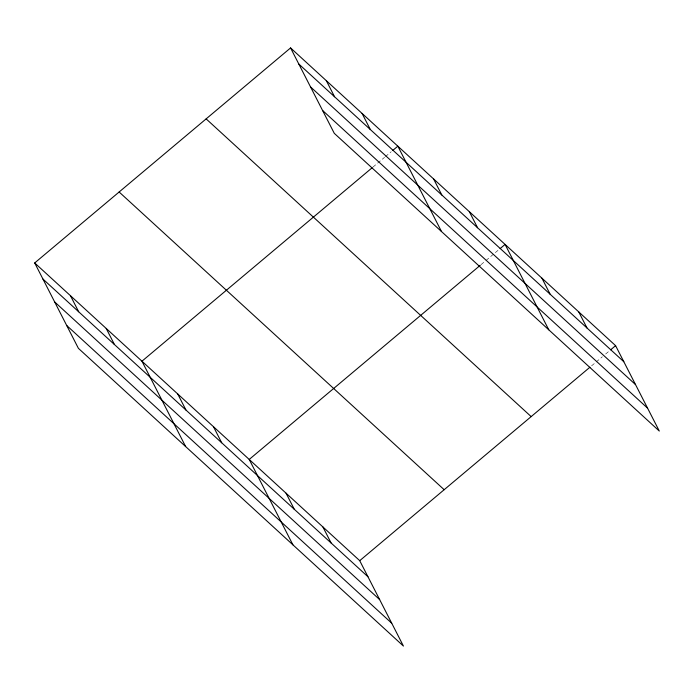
<?xml version="1.0" encoding="UTF-8"?>
<svg xmlns="http://www.w3.org/2000/svg" width="694" height="694" viewBox="0 0 694 694"><rect width="100%" height="100%" fill="white"/><g stroke="black" fill="none" stroke-linecap="round" stroke-linejoin="round"><path stroke-width="0.52" stroke-dasharray="3.47 2.6" d="M372.999 167.046L384.589 157.304M385.413 156.61L391.208 151.743M481.081 264.596L485.219 261.126M486.052 260.423L498.466 249.987M591.592 365.825L602.357 356.785M605.662 354.001L609.8 350.522"/><path stroke-width="1.04" d="M34.7 262.948L359.726 560.674L403.431 646.071L78.405 348.345L34.7 262.948L290.569 47.929L615.595 345.655L659.3 431.052L334.274 133.326L290.569 47.929M372.166 167.74L141.958 361.201L185.662 446.598M392.865 150.355L397.827 146.174L441.531 231.579M480.257 265.299L249.215 459.445L292.92 544.842M500.122 248.599L505.093 244.427L548.789 329.824M359.726 560.674L589.935 367.221M610.633 349.828L615.595 345.655M298.802 64.013L623.828 361.739M310.504 86.889L635.539 384.615M322.571 110.459L647.597 408.176M206.135 118.882L531.162 416.608M119.134 191.995L444.169 489.712M42.933 279.04L367.959 576.757M54.635 301.907L379.67 599.633M66.693 325.477L391.728 623.203M578.761 311.91L586.994 328.002M541.927 278.173L550.16 294.256M469.335 211.679L477.567 227.762M433.585 178.931L441.818 195.014M362.077 113.426L370.31 129.518M326.327 80.678L334.56 96.77M322.892 526.928L331.125 543.02M286.058 493.191L294.291 509.275M213.466 426.697L221.698 442.789M177.716 393.949L185.949 410.033M106.208 328.444L114.441 344.536M70.45 295.696L78.682 311.788"/></g></svg>
